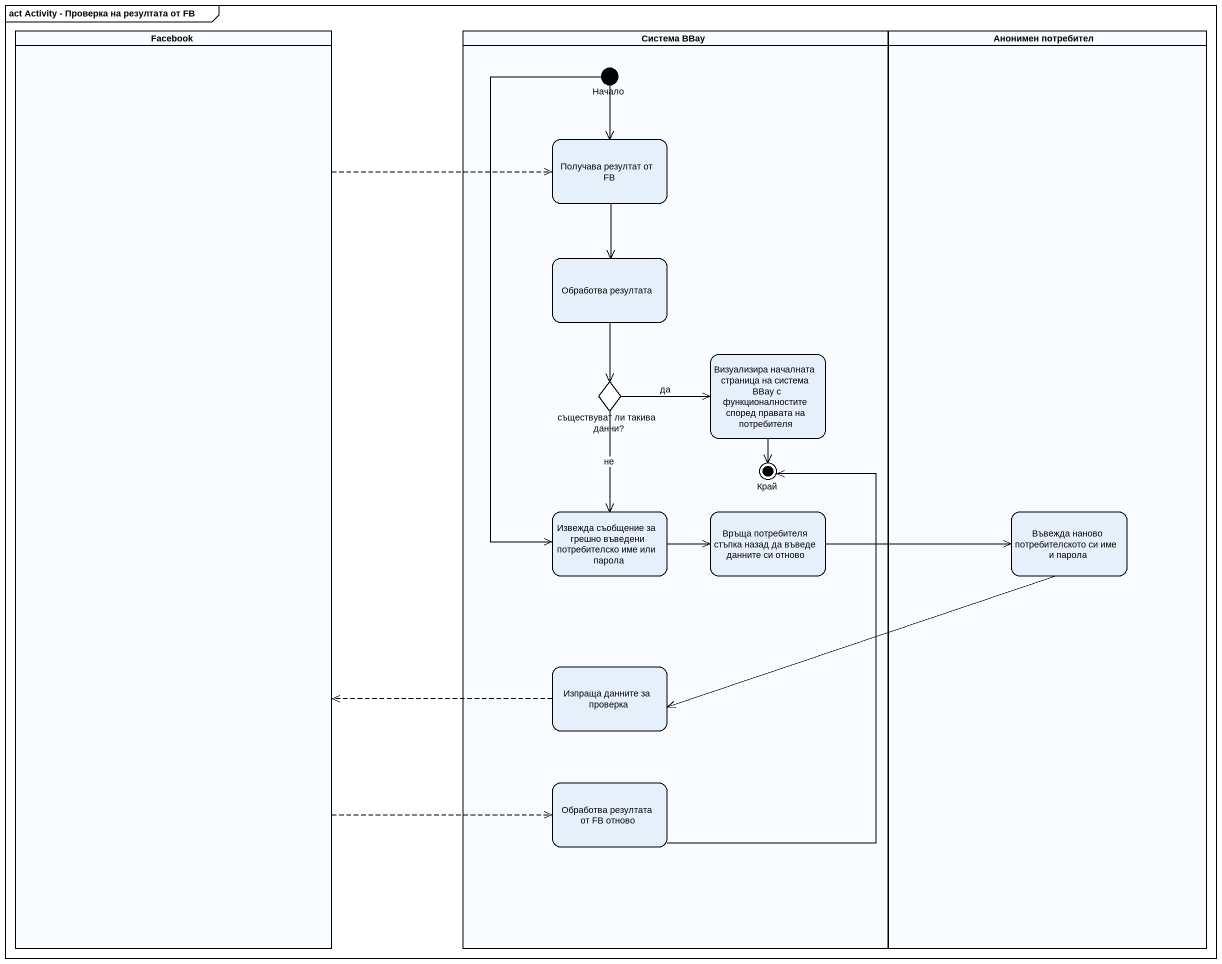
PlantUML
@startuml
mainframe act Activity - Проверка на резултата от FB
hide empty description
state Facebook <<partition>>
state "Система BBay" as Система_BBay <<partition>> {
  state Начало <<start>>
  state "Получава резултат от FB" as Получава_резултат_от_FB
  state "Обработва резултата" as Обработва_резултата
  state "Визуализира началната страница на система BBay с функционалностите според правата на потребителя" as Визуализира_началната
  state "съществуват ли такива данни?" as съществуват_ли_такива_данни <<choice>>
  state Край <<end>>
  state "Извежда съобщение за грешно въведени потребителско име или парола" as Извежда_съобщение_за_грешно
  state "Връща потребителя стъпка назад да въведе данните си отново" as Връща_потребителя_стъпка
  state "Изпраща данните за проверка" as Изпраща_данните_за_проверка
  state "Обработва резултата от FB отново" as Обработва_резултата_от_FB
}
state "Анонимен потребител" as Анонимен_потребител <<partition>> {
  state "Въвежда наново потребителското си име и парола" as Въвежда_наново
}
Facebook -up[dashed]-> Получава_резултат_от_FB
Facebook -[dashed]-> Обработва_резултата_от_FB
Начало --> Получава_резултат_от_FB
Начало --> Извежда_съобщение_за_грешно
Получава_резултат_от_FB --> Обработва_резултата
Обработва_резултата --> съществуват_ли_такива_данни
Визуализира_началната --> Край
съществуват_ли_такива_данни -right-> Визуализира_началната : да
съществуват_ли_такива_данни --> Извежда_съобщение_за_грешно : не
Извежда_съобщение_за_грешно -right-> Връща_потребителя_стъпка
Връща_потребителя_стъпка -right-> Въвежда_наново
Въвежда_наново -left-> Изпраща_данните_за_проверка
Изпраща_данните_за_проверка -left[dashed]-> Facebook
Обработва_резултата_от_FB -up-> Край
@enduml
